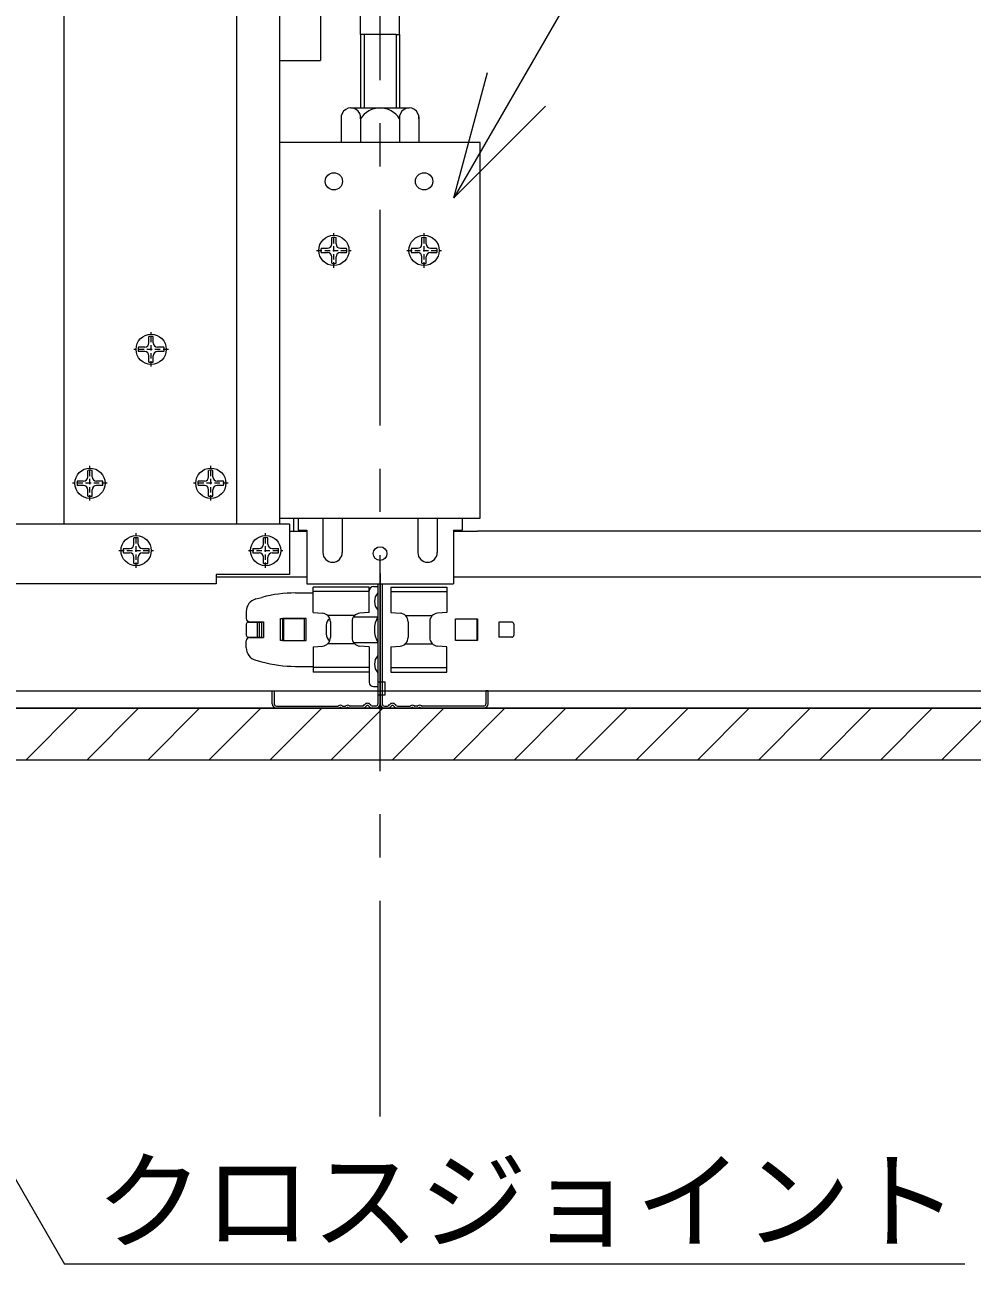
# Model space of a CAD drawing. Units: millimetres, scale not verified. Extents: x -2077 to 2023, y -1433 to 1417.
# Drawn here: x 999.1 to 1218.5, y 509.3 to 796.3 of the extents above; entities that cross this region are included whole.
import ezdxf
from ezdxf.enums import TextEntityAlignment as Align

# ---------------------------------------------------------------- set-up
doc = ezdxf.new("R2010")
doc.units = ezdxf.units.MM
doc.header["$LTSCALE"] = 10
doc.linetypes.add('CHAIN1', pattern=[8, 5, -1, 1, -1])
doc.linetypes.add('USER2', pattern=[0.1875, 0.125, -0.0625])
doc.layers.add('1-0_断面', color=7, linetype='Continuous', lineweight=9)
doc.layers.add('1-2_文字', color=7, linetype='Continuous', lineweight=9)
doc.styles.add('ＭＳ ゴシック', font='')
doc.styles.get('ＭＳ ゴシック').set_extended_font_data('MS Gothic')

msp = doc.modelspace()

# ---------------------------------------------------------------- linework, layer by layer
at = {"layer": '1-0_断面', "color": 4, "linetype": 'CHAIN1'}
msp.add_line((1081.36, 543.45), (1081.36, 1142.01), dxfattribs=at)
at = {"layer": '1-0_断面'}
for p, q in [((1076.86, 794.01), (1076.86, 929.01)), ((1085.86, 794.01), (1085.86, 929.01)), ((1008.16, 680.61), (1008.16, 880.61)), ((1048.16, 680.61), (1048.16, 880.61)), ((1058.16, 680.61), (1058.16, 880.61)), ((1077.66, 794.01), (1077.66, 777.01)), ((1085.06, 794.01), (1085.86, 794.01)), ((1085.06, 794.01), (1085.06, 777.01)), ((1085.86, 794.01), (1085.86, 777.01)), ((1058.16, 788.01), (1067.53, 788.01)), ((1072.36, 774.98), (1072.36, 769.01)), ((1074.61, 777.01), (1088.11, 777.01)), ((1090.36, 774.98), (1090.36, 769.01)), ((1076.86, 774.51), (1076.86, 769.01)), ((1085.86, 774.51), (1085.86, 769.01)), ((1058.16, 682.01), (1058.16, 769.01)), ((1104.56, 769.01), (1058.16, 769.01)), ((1104.56, 682.01), (1104.56, 769.01)), ((1070.16, 745.51), (1070.16, 746.97)), ((1071.16, 745.51), (1071.16, 746.97)), ((1091.06, 745.51), (1091.06, 746.97)), ((1092.06, 745.51), (1092.06, 746.97)), ((1067.7, 744.51), (1069.16, 744.51)), ((1067.7, 743.51), (1069.16, 743.51)), ((1072.16, 744.51), (1073.61, 744.51)), ((1072.16, 743.51), (1073.61, 743.51)), ((1088.6, 744.51), (1090.06, 744.51)), ((1088.6, 743.51), (1090.06, 743.51)), ((1093.06, 744.51), (1094.51, 744.51)), ((1093.06, 743.51), (1094.51, 743.51)), ((1070.16, 741.05), (1070.16, 742.51)), ((1071.16, 741.05), (1071.16, 742.51)), ((1091.06, 741.05), (1091.06, 742.51)), ((1092.06, 741.05), (1092.06, 742.51)), ((1027.84, 722.61), (1027.84, 724.07)), ((1028.84, 722.61), (1028.84, 724.07)), ((1026.84, 721.61), (1025.38, 721.61)), ((1026.84, 720.61), (1025.38, 720.61)), ((1031.29, 721.61), (1029.84, 721.61)), ((1031.29, 720.61), (1029.84, 720.61)), ((1027.84, 718.15), (1027.84, 719.61)), ((1028.84, 718.15), (1028.84, 719.61)), ((1013.66, 691.61), (1013.66, 693.07)), ((1014.66, 691.61), (1014.66, 693.07)), ((1041.66, 691.61), (1041.66, 693.07)), ((1042.66, 691.61), (1042.66, 693.07)), ((1012.66, 690.61), (1011.2, 690.61)), ((1012.66, 689.61), (1011.2, 689.61)), ((1017.11, 690.61), (1015.66, 690.61)), ((1017.11, 689.61), (1015.66, 689.61)), ((1040.66, 690.61), (1039.2, 690.61)), ((1040.66, 689.61), (1039.2, 689.61)), ((1045.11, 690.61), (1043.66, 690.61)), ((1045.11, 689.61), (1043.66, 689.61)), ((1013.66, 687.15), (1013.66, 688.61)), ((1014.66, 687.15), (1014.66, 688.61)), ((1041.66, 687.15), (1041.66, 688.61)), ((1042.66, 687.15), (1042.66, 688.61)), ((1060.36, 680.61), (990.36, 680.61)), ((1058.16, 682.01), (1104.56, 682.01)), ((1060.36, 680.61), (1060.36, 669.01)), ((1061.36, 679.01), (1061.36, 682.01)), ((1062.36, 682.01), (1062.36, 679.21)), ((1068.11, 682.01), (1068.11, 674.06)), ((1072.61, 682.01), (1072.61, 674.06)), ((1090.11, 682.01), (1090.11, 674.06)), ((1094.61, 682.01), (1094.61, 674.06)), ((1100.36, 682.01), (1100.36, 679.21)), ((1100.36, 682.01), (1100.36, 679.21)), ((1024.36, 676.01), (1024.36, 677.47)), ((1025.36, 676.01), (1025.36, 677.47)), ((1054.36, 676.01), (1054.36, 677.47)), ((1055.36, 676.01), (1055.36, 677.47)), ((1060.36, 679.01), (1064.36, 679.01)), ((1064.36, 679.21), (1064.36, 666.81)), ((1098.36, 679.21), (1100.36, 679.21)), ((1098.36, 679.21), (1098.36, 666.81)), ((1098.36, 679.01), (1103.96, 679.01)), ((1385.31, 679.01), (1103.96, 679.01)), ((1021.9, 675.01), (1023.36, 675.01)), ((1026.36, 675.01), (1027.81, 675.01)), ((1051.9, 675.01), (1053.36, 675.01)), ((1056.36, 675.01), (1057.81, 675.01)), ((1021.9, 674.01), (1023.36, 674.01)), ((1024.36, 671.56), (1024.36, 673.01)), ((1025.36, 671.56), (1025.36, 673.01)), ((1026.36, 674.01), (1027.81, 674.01)), ((1051.9, 674.01), (1053.36, 674.01)), ((1054.36, 671.56), (1054.36, 673.01)), ((1055.36, 671.56), (1055.36, 673.01)), ((1056.36, 674.01), (1057.81, 674.01)), ((1060.36, 669.01), (1043.36, 669.01)), ((1043.36, 669.01), (1043.36, 666.81)), ((1081.36, 669.18), (1081.36, 639.01)), ((1043.36, 666.81), (990.36, 666.81)), ((1043.36, 668.41), (1064.36, 668.41)), ((1064.36, 666.81), (1098.36, 666.81)), ((1065.86, 660.21), (1065.86, 666.04)), ((1078.86, 666.04), (1065.86, 666.04)), ((1078.86, 660.21), (1078.86, 666.04)), ((1079.86, 666.21), (1080.86, 666.21)), ((1080.86, 666.81), (1080.86, 639.01)), ((1081.86, 666.81), (1081.86, 639.01)), ((1083.86, 666.04), (1083.86, 660.21)), ((1083.86, 666.04), (1096.86, 666.04)), ((1098.36, 668.41), (1385.31, 668.41)), ((1052.58, 663.31), (1054.01, 663.69)), ((1061.77, 664.71), (1065.86, 664.71)), ((1078.86, 665.01), (1065.86, 665.01)), ((1083.86, 665.01), (1096.86, 665.01)), ((1050.36, 660.41), (1050.36, 658.81)), ((1065.86, 660.21), (1068.03, 660.02)), ((1078.86, 660.21), (1076.68, 660.02)), ((1083.86, 660.21), (1086.03, 660.02)), ((1050.36, 657.46), (1050.36, 654.96)), ((1050.86, 657.96), (1053.86, 657.96)), ((1051.16, 658.01), (1054.36, 658.01)), ((1052.86, 657.96), (1052.86, 654.46)), ((1053.36, 657.96), (1053.36, 654.46)), ((1053.86, 657.96), (1053.86, 654.46)), ((1054.36, 658.01), (1054.36, 654.41)), ((1058.26, 658.76), (1058.76, 658.76)), ((1058.26, 653.66), (1058.26, 658.76)), ((1058.75, 658.71), (1058.75, 653.71)), ((1063.86, 658.71), (1058.75, 658.71)), ((1058.76, 658.76), (1058.76, 653.66)), ((1064.26, 658.76), (1058.76, 658.76)), ((1058.98, 658.71), (1058.98, 653.71)), ((1063.86, 653.71), (1063.86, 658.71)), ((1064.26, 653.66), (1064.26, 658.76)), ((1068.86, 657.21), (1068.86, 655.21)), ((1075.49, 659.49), (1069.23, 659.49)), ((1069.86, 658.03), (1069.86, 654.4)), ((1074.86, 658.03), (1074.86, 654.4)), ((1075.24, 659.21), (1080.86, 659.21)), ((1087.23, 659.49), (1093.49, 659.49)), ((1087.86, 658.03), (1087.86, 654.4)), ((1092.86, 658.03), (1092.86, 654.4)), ((1098.86, 653.71), (1098.86, 658.71)), ((1098.86, 658.71), (1103.96, 658.71)), ((1103.74, 658.71), (1103.74, 653.71)), ((1103.86, 658.71), (1103.86, 653.71)), ((1103.96, 658.71), (1103.96, 653.71)), ((1111.86, 657.96), (1108.86, 657.96)), ((1108.86, 657.96), (1108.86, 654.46)), ((1112.36, 657.46), (1112.36, 654.96)), ((1050.86, 654.46), (1053.86, 654.46)), ((1051.16, 654.41), (1054.36, 654.41)), ((1111.86, 654.46), (1108.86, 654.46)), ((1050.36, 652.02), (1050.36, 653.61)), ((1058.76, 653.66), (1058.26, 653.66)), ((1058.75, 653.71), (1063.86, 653.71)), ((1058.76, 653.66), (1064.26, 653.66)), ((1065.86, 652.21), (1068.03, 652.4)), ((1065.86, 652.21), (1065.86, 646.38)), ((1075.49, 652.94), (1069.23, 652.94)), ((1075.24, 653.21), (1080.86, 653.21)), ((1078.86, 652.21), (1076.68, 652.4)), ((1078.86, 652.21), (1078.86, 646.38)), ((1083.86, 652.21), (1086.03, 652.4)), ((1083.86, 652.21), (1083.86, 646.38)), ((1087.23, 652.94), (1093.49, 652.94)), ((1103.96, 653.71), (1098.86, 653.71)), ((1052.58, 649.12), (1054.01, 648.74)), ((1061.77, 647.71), (1065.86, 647.71)), ((1078.86, 647.41), (1065.86, 647.41)), ((1078.86, 646.38), (1065.86, 646.38)), ((1078.86, 647.71), (1078.86, 644.01)), ((1083.86, 647.41), (1096.86, 647.41)), ((1083.86, 646.38), (1096.86, 646.38)), ((1079.86, 643.01), (1080.86, 643.01)), ((1080.86, 644.11), (1082.56, 644.11)), ((920.99, 642.01), (1385.31, 642.01)), ((1056.36, 639.01), (1056.36, 642.01)), ((1056.36, 642.01), (1056.86, 642.01)), ((1056.86, 642.01), (1056.86, 639.01)), ((1105.86, 642.01), (1105.86, 639.01)), ((1106.36, 642.01), (1105.86, 642.01)), ((1106.36, 639.01), (1106.36, 642.01)), ((1367.6, 638.01), (801.49, 638.01)), ((878.99, 638.01), (1385.31, 638.01)), ((999.28, 626.01), (1011.28, 638.01)), ((1013.43, 626.01), (1025.43, 638.01)), ((1027.57, 626.01), (1039.57, 638.01)), ((1041.71, 626.01), (1053.71, 638.01)), ((1055.85, 626.01), (1067.85, 638.01)), ((1057.29, 638.01), (1057.13, 638.01)), ((1057.36, 638.51), (1071.02, 638.51)), ((1063.08, 638.01), (1057.36, 638.01)), ((1069.99, 626.01), (1081.99, 638.01)), ((1071.02, 638.51), (1071.59, 638.51)), ((1071.02, 638.01), (1071.59, 638.01)), ((1072.72, 638.51), (1073.29, 638.51)), ((1073.29, 638.01), (1072.72, 638.01)), ((1077.3, 638.51), (1074.42, 638.51)), ((1074.42, 638.01), (1077.29, 638.01)), ((1077.61, 638.66), (1077.77, 638.84)), ((1078.15, 638.52), (1077.99, 638.33)), ((1078.76, 638.52), (1078.92, 638.33)), ((1079.3, 638.66), (1079.15, 638.84)), ((1080.36, 638.51), (1079.61, 638.51)), ((1079.61, 638.01), (1080.36, 638.01)), ((1082.36, 638.51), (1083.1, 638.51)), ((1083.1, 638.01), (1082.36, 638.01)), ((1083.41, 638.66), (1083.57, 638.84)), ((1083.95, 638.52), (1083.79, 638.33)), ((1084.14, 626.01), (1096.14, 638.01)), ((1084.56, 638.52), (1084.72, 638.33)), ((1084.87, 638.15), (1084.72, 638.33)), ((1085.1, 638.66), (1084.95, 638.84)), ((1085.41, 638.51), (1088.29, 638.51)), ((1088.29, 638.01), (1085.42, 638.01)), ((1089.99, 638.51), (1089.42, 638.51)), ((1089.42, 638.01), (1089.99, 638.01)), ((1105.36, 638.51), (1091.12, 638.51)), ((1097.86, 638.01), (1091.12, 638.01)), ((1098.28, 626.01), (1110.28, 638.01)), ((1105.42, 638.01), (1105.58, 638.01)), ((1112.42, 626.01), (1124.42, 638.01)), ((1126.56, 626.01), (1138.56, 638.01)), ((1140.7, 626.01), (1152.7, 638.01)), ((1154.85, 626.01), (1166.85, 638.01)), ((1168.99, 626.01), (1180.99, 638.01)), ((1183.13, 626.01), (1195.13, 638.01)), ((1197.27, 626.01), (1209.27, 638.01)), ((1211.42, 626.01), (1223.42, 638.01)), ((1385.31, 626.01), (801.49, 626.01))]:
    msp.add_line(p, q, dxfattribs=at)
at = {"layer": '1-0_断面', "linetype": 'USER2'}
for p, q in [((1070.66, 740.01), (1070.66, 748.01)), ((1091.56, 740.01), (1091.56, 748.01)), ((1066.66, 744.01), (1074.66, 744.01)), ((1087.56, 744.01), (1095.56, 744.01)), ((1028.34, 717.11), (1028.34, 725.11)), ((1032.34, 721.11), (1024.34, 721.11)), ((1014.16, 686.11), (1014.16, 694.11)), ((1042.16, 686.11), (1042.16, 694.11)), ((1018.16, 690.11), (1010.16, 690.11)), ((1046.16, 690.11), (1038.16, 690.11)), ((1024.86, 670.51), (1024.86, 678.51)), ((1054.86, 670.51), (1054.86, 678.51)), ((1020.86, 674.51), (1028.86, 674.51)), ((1050.86, 674.51), (1058.86, 674.51))]:
    msp.add_line(p, q, dxfattribs=at)
at = {"layer": '1-0_断面'}
for points in [[(1058.16, 848.01), (1067.53, 848.01), (1067.53, 788.01)], [(1085.06, 794.01), (1076.86, 794.01), (1076.86, 777.01)], [(1062.36, 682.01), (1062.36, 679.21), (1064.36, 679.21)], [(1096.86, 666.04), (1096.86, 660.21), (1094.68, 660.02)], [(1096.86, 646.38), (1096.86, 652.21), (1094.68, 652.4)], [(1080.86, 641.11), (1082.56, 641.11), (1082.56, 644.11)]]:
    msp.add_lwpolyline(points, dxfattribs=at)
for centre, radius in [((1070.66, 760.01), 2), ((1091.56, 760.01), 2), ((1070.66, 744.01), 3.5), ((1091.56, 744.01), 3.5), ((1028.34, 721.11), 3.5), ((1014.16, 690.11), 3.5), ((1042.16, 690.11), 3.5), ((1024.86, 674.51), 3.5), ((1054.86, 674.51), 3.5), ((1081.36, 673.81), 1.6)]:
    msp.add_circle(centre, radius, dxfattribs=at)
for centre, radius, start, end in [((1074.61, 774.75), 2.26, 353.9744, 186.0256), ((1081.36, 771.71), 5.3, 31.8908, 148.1092), ((1088.11, 774.75), 2.26, 353.9744, 186.0256), ((1070.66, 744.01), 3, 80.4059, 99.5941), ((1091.56, 744.01), 3, 80.4059, 99.5941), ((1070.66, 744.01), 3, 170.4059, 189.5941), ((1069.16, 745.51), 1, 270, 0), ((1069.16, 742.51), 1, 0, 90), ((1072.16, 745.51), 1, 180, 270), ((1072.16, 742.51), 1, 90, 180), ((1070.66, 744.01), 3, 350.4059, 9.5941), ((1091.56, 744.01), 3, 170.4059, 189.5941), ((1090.06, 745.51), 1, 270, 0), ((1090.06, 742.51), 1, 0, 90), ((1093.06, 745.51), 1, 180, 270), ((1093.06, 742.51), 1, 90, 180), ((1091.56, 744.01), 3, 350.4059, 9.5941), ((1070.66, 744.01), 3, 260.4059, 279.5941), ((1091.56, 744.01), 3, 260.4059, 279.5941), ((1028.34, 721.11), 3, 80.4059, 99.5941), ((1028.34, 721.11), 3, 170.4059, 189.5941), ((1026.84, 722.61), 1, 270, 0), ((1026.84, 719.61), 1, 0, 90), ((1029.84, 722.61), 1, 180, 270), ((1029.84, 719.61), 1, 90, 180), ((1028.34, 721.11), 3, 350.4059, 9.5941), ((1028.34, 721.11), 3, 260.4059, 279.5941), ((1014.16, 690.11), 3, 80.4059, 99.5941), ((1042.16, 690.11), 3, 80.4059, 99.5941), ((1014.16, 690.11), 3, 170.4059, 189.5941), ((1012.66, 691.61), 1, 270, 0), ((1012.66, 688.61), 1, 0, 90), ((1015.66, 691.61), 1, 180, 270), ((1015.66, 688.61), 1, 90, 180), ((1014.16, 690.11), 3, 350.4059, 9.5941), ((1042.16, 690.11), 3, 170.4059, 189.5941), ((1040.66, 691.61), 1, 270, 0), ((1040.66, 688.61), 1, 0, 90), ((1043.66, 691.61), 1, 180, 270), ((1043.66, 688.61), 1, 90, 180), ((1042.16, 690.11), 3, 350.4059, 9.5941), ((1014.16, 690.11), 3, 260.4059, 279.5941), ((1042.16, 690.11), 3, 260.4059, 279.5941), ((1024.86, 674.51), 3, 80.4059, 99.5941), ((1054.86, 674.51), 3, 80.4059, 99.5941), ((1024.86, 674.51), 3, 170.4059, 189.5941), ((1023.36, 676.01), 1, 270, 0), ((1026.36, 676.01), 1, 180, 270), ((1024.86, 674.51), 3, 350.4059, 9.5941), ((1054.86, 674.51), 3, 170.4059, 189.5941), ((1053.36, 676.01), 1, 270, 0), ((1056.36, 676.01), 1, 180, 270), ((1054.86, 674.51), 3, 350.4059, 9.5941), ((1023.36, 673.01), 1, 0, 90), ((1024.86, 674.51), 3, 260.4059, 279.5941), ((1026.36, 673.01), 1, 90, 180), ((1053.36, 673.01), 1, 0, 90), ((1054.86, 674.51), 3, 260.4059, 279.5941), ((1056.36, 673.01), 1, 90, 180), ((1070.36, 674.06), 2.25, 180, 0), ((1092.36, 674.06), 2.25, 180, 0), ((1079.86, 665.21), 1, 90, 180), ((1053.36, 660.41), 3, 105, 180), ((1061.77, 634.71), 30, 90, 105), ((1082.96, 662.71), 2.9, 136.3972, 223.6028), ((1051.16, 658.81), 0.8, 180, 270), ((1050.86, 657.46), 0.5, 90, 180), ((1067.86, 658.03), 2, 0, 85), ((1070.86, 657.21), 2, 125.7767, 180), ((1076.86, 658.03), 2, 95, 180), ((1086.08, 656.21), 6.03, 150.1372, 209.8628), ((1085.86, 658.03), 2, 0, 85), ((1094.86, 658.03), 2, 95, 180), ((1111.86, 657.46), 0.5, 0, 90), ((1050.86, 654.96), 0.5, 180, 270), ((1051.16, 653.61), 0.8, 90, 180), ((1067.86, 654.4), 2, 275, 0), ((1070.86, 655.21), 2, 180, 234.2233), ((1076.86, 654.4), 2, 180, 265), ((1085.86, 654.4), 2, 275, 0), ((1094.86, 654.4), 2, 180, 265), ((1111.86, 654.96), 0.5, 270, 0), ((1053.36, 652.02), 3, 180, 255), ((1061.77, 677.71), 30, 255, 270), ((1082.96, 648.21), 2.9, 136.3972, 223.6028), ((1079.86, 644.01), 1, 180, 270), ((1057.36, 639.01), 1, 180, 270), ((1057.36, 639.01), 0.5, 180, 270), ((1071.59, 638.71), 0.2, 270, 308.9424), ((1071.59, 638.71), 0.7, 270, 308.9424), ((1072.16, 638.01), 0.7, 51.0576, 128.9424), ((1072.16, 638.01), 0.2, 51.0576, 126.8699), ((1072.72, 638.71), 0.7, 231.0576, 270), ((1072.72, 638.71), 0.2, 231.0576, 270), ((1073.29, 638.71), 0.2, 270, 308.9424), ((1073.29, 638.71), 0.7, 270, 308.9424), ((1073.86, 638.01), 0.7, 51.0576, 128.9424), ((1073.86, 638.01), 0.2, 51.0576, 126.8699), ((1074.42, 638.71), 0.7, 231.0576, 270), ((1074.42, 638.71), 0.2, 231.0576, 270), ((1077.3, 638.91), 0.4, 270, 320), ((1077.3, 638.91), 0.9, 270, 320), ((1078.46, 638.26), 0.9, 40, 140), ((1078.46, 638.26), 0.4, 40, 140), ((1079.61, 638.91), 0.9, 220, 270), ((1079.61, 638.91), 0.4, 220, 270), ((1080.36, 639.01), 0.5, 270, 0), ((1080.36, 639.01), 1, 270, 0), ((1082.36, 639.01), 1, 180, 270), ((1082.36, 639.01), 0.5, 180, 270), ((1083.1, 638.91), 0.4, 270, 320), ((1083.1, 638.91), 0.9, 270, 320), ((1084.26, 638.26), 0.9, 40, 140), ((1084.26, 638.26), 0.4, 40, 140), ((1085.18, 638.41), 0.4, 220, 270), ((1085.41, 638.91), 0.4, 220, 270), ((1088.29, 638.71), 0.2, 270, 308.9424), ((1088.29, 638.71), 0.7, 270, 308.9424), ((1088.86, 638.01), 0.7, 51.0576, 128.9424), ((1088.86, 638.01), 0.2, 53.1301, 128.9424), ((1089.42, 638.71), 0.7, 231.0576, 270), ((1089.42, 638.71), 0.2, 231.0576, 270), ((1089.99, 638.71), 0.2, 270, 308.9424), ((1089.99, 638.71), 0.7, 270, 308.9424), ((1090.56, 638.01), 0.7, 51.0576, 128.9424), ((1090.56, 638.01), 0.2, 53.1301, 128.9424), ((1091.12, 638.71), 0.7, 231.0576, 270), ((1091.12, 638.71), 0.2, 231.0576, 270), ((1105.36, 639.01), 0.5, 270, 0), ((1105.36, 639.01), 1, 270, 0)]:
    msp.add_arc(centre, radius, start, end, dxfattribs=at)
at = {"layer": '1-2_文字'}
for p, q in [((1098.46, 756.21), (1106.22, 785.19)), ((926.64, 650.7), (1008.29, 509.28)), ((1216.82, 509.28), (1008.29, 509.28))]:
    msp.add_line(p, q, dxfattribs=at)
msp.add_lwpolyline([(1220.2, 967.08), (1098.46, 756.21), (1119.67, 777.42)], dxfattribs=at)

# ---------------------------------------------------------------- texts
at = {"layer": '1-2_文字', "style": 'ＭＳ ゴシック'}
msp.add_text('クロスジョイント', height=18.33, dxfattribs=at).set_placement((1015.45, 509.28), align=Align.BOTTOM_LEFT)

doc.saveas('drawing.dxf')
